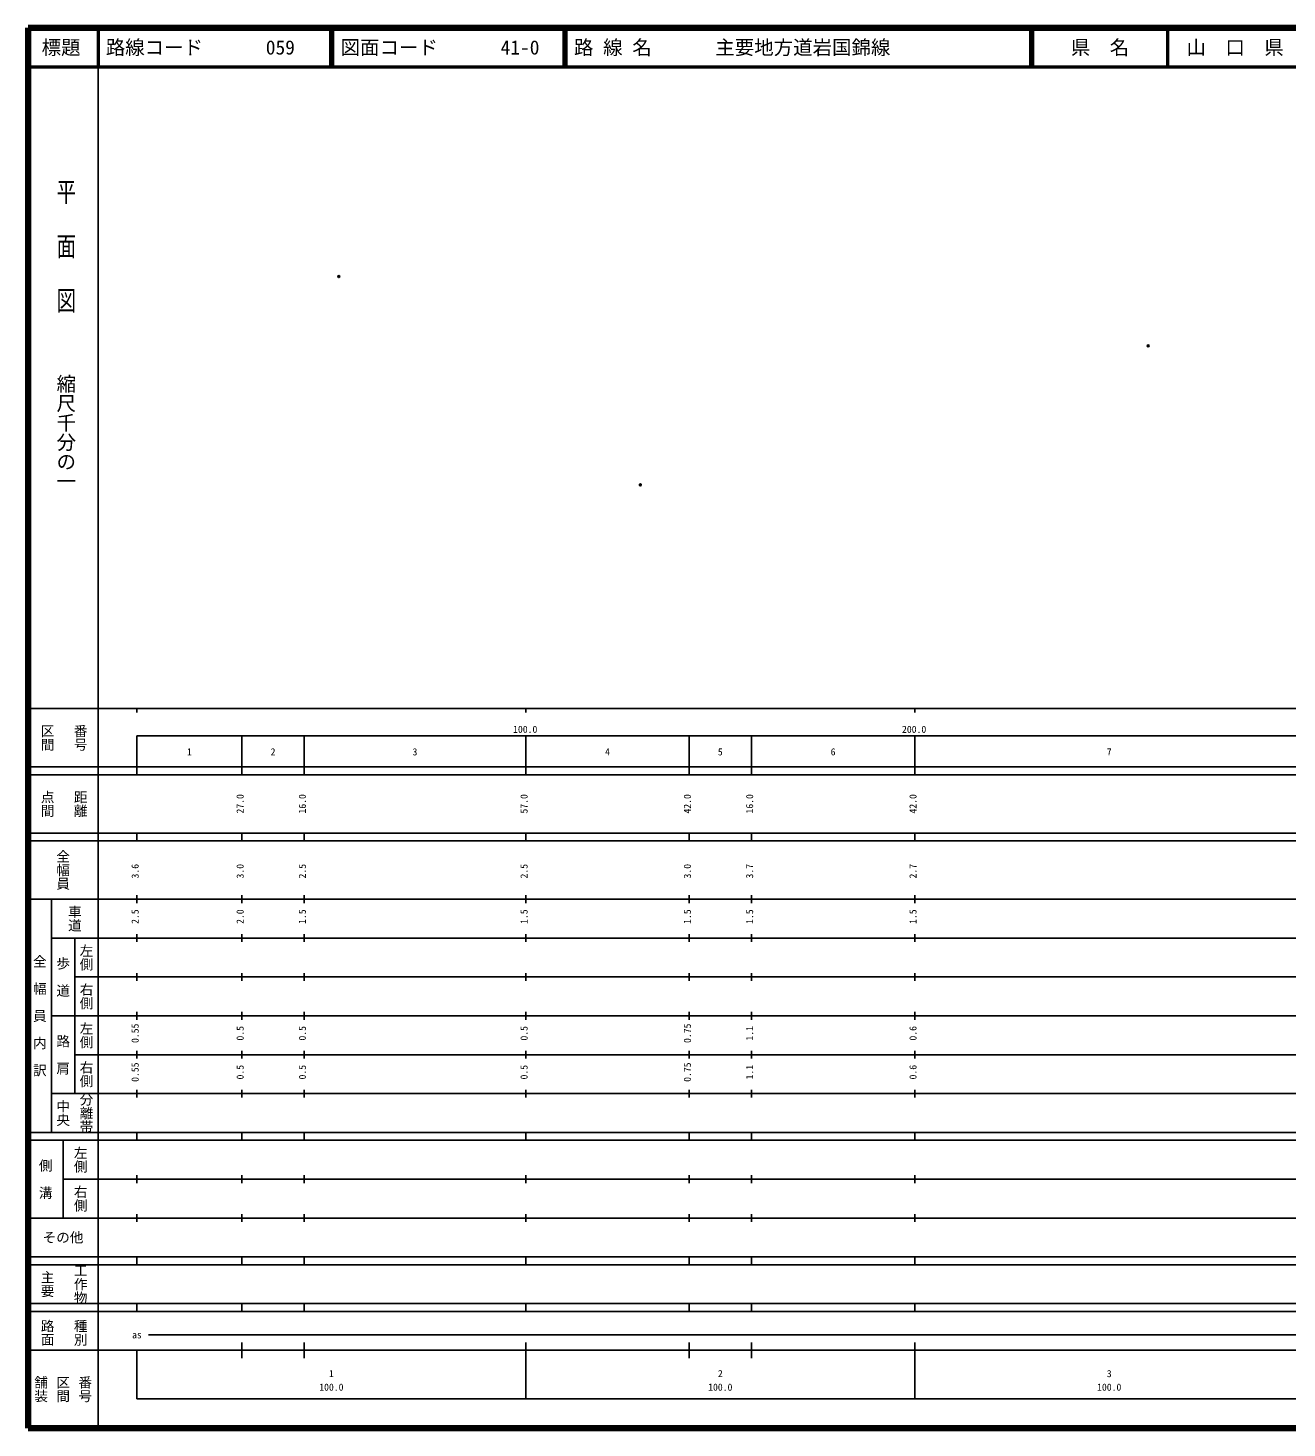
# Model space of a CAD drawing. Units: millimetres on the paper. Extents: x 40 to 680, y 20 to 380.
# Drawn here: x 40 to 363.7, y 20 to 380 of the extents above; entities that cross this region are included whole.
import ezdxf
from ezdxf.enums import TextEntityAlignment as Align

# ---------------------------------------------------------------- set-up
doc = ezdxf.new("R2010")
doc.units = ezdxf.units.MM
doc.header["$PDMODE"] = 32
doc.header["$PDSIZE"] = 0.5
doc.layers.add('M-OTRS', color=6, linetype='Continuous')
doc.layers.add('M-TTL-TXT', color=7, linetype='Continuous')
for name, color, linetype, lineweight in [('M-TTL', 2, 'Continuous', 140), ('M-TTL-BAND', 7, 'Continuous', 25), ('M-TTL-LINE', 7, 'Continuous', 50)]:
    doc.layers.add(name, color=color, linetype=linetype, lineweight=lineweight)
doc.styles.add('@ＭＳ ゴシック', font='')
doc.styles.add('ＭＳ ゴシック', font='')
doc.styles.get('@ＭＳ ゴシック').set_extended_font_data('@MS Gothic')
doc.styles.get('ＭＳ ゴシック').set_extended_font_data('MS Gothic')

msp = doc.modelspace()

# ---------------------------------------------------------------- linework, layer by layer
at = {"layer": 'M-OTRS'}
for p in [(119.912, 316.084), (328.036, 298.252), (197.445, 262.512)]:
    msp.add_point(p, dxfattribs=at)
at = {"layer": 'M-TTL'}
for p, q in [((40, 380), (40, 20)), ((680, 380), (40, 380)), ((40, 20), (680, 20))]:
    msp.add_line(p, q, dxfattribs=at)
at = {"layer": 'M-TTL-BAND'}
for p, q in [((58, 370), (58, 20)), ((40, 205), (579, 205)), ((68, 205), (68, 204)), ((168, 205), (168, 204)), ((268, 205), (268, 204)), ((68, 198), (579, 198)), ((68, 198), (68, 188)), ((95, 188), (95, 198)), ((111, 188), (111, 198)), ((168, 188), (168, 198)), ((210, 188), (210, 198)), ((226, 188), (226, 198)), ((268, 188), (268, 198)), ((40, 190), (579, 190)), ((40, 188), (579, 188)), ((40, 173), (579, 173)), ((68, 171), (68, 173)), ((95, 171), (95, 173)), ((111, 171), (111, 173)), ((168, 171), (168, 173)), ((210, 171), (210, 173)), ((226, 171), (226, 173)), ((268, 171), (268, 173)), ((40, 171), (579, 171)), ((40, 156), (579, 156)), ((46, 96), (46, 156)), ((68, 155), (68, 157)), ((95, 155), (95, 157)), ((111, 155), (111, 157)), ((168, 155), (168, 157)), ((210, 155), (210, 157)), ((226, 155), (226, 157)), ((268, 155), (268, 157)), ((46, 146), (579, 146)), ((52, 146), (52, 106)), ((68, 145), (68, 147)), ((95, 145), (95, 147)), ((111, 145), (111, 147)), ((168, 145), (168, 147)), ((210, 145), (210, 147)), ((226, 145), (226, 147)), ((268, 145), (268, 147)), ((68, 135), (68, 137)), ((95, 135), (95, 137)), ((111, 135), (111, 137)), ((168, 135), (168, 137)), ((210, 135), (210, 137)), ((226, 135), (226, 137)), ((268, 135), (268, 137)), ((52, 136), (579, 136)), ((46, 126), (579, 126)), ((68, 125), (68, 127)), ((95, 125), (95, 127)), ((111, 125), (111, 127)), ((168, 125), (168, 127)), ((210, 125), (210, 127)), ((226, 125), (226, 127)), ((268, 125), (268, 127)), ((52, 116), (579, 116)), ((68, 115), (68, 117)), ((95, 115), (95, 117)), ((111, 115), (111, 117)), ((168, 115), (168, 117)), ((210, 115), (210, 117)), ((226, 115), (226, 117)), ((268, 115), (268, 117)), ((46, 106), (579, 106)), ((68, 105), (68, 107)), ((95, 105), (95, 107)), ((111, 105), (111, 107)), ((168, 105), (168, 107)), ((210, 105), (210, 107)), ((226, 105), (226, 107)), ((268, 105), (268, 107)), ((40, 96), (579, 96)), ((40, 94), (579, 94)), ((49, 94), (49, 74)), ((68, 94), (68, 96)), ((95, 94), (95, 96)), ((111, 94), (111, 96)), ((168, 94), (168, 96)), ((210, 94), (210, 96)), ((226, 94), (226, 96)), ((268, 94), (268, 96)), ((49, 84), (579, 84)), ((68, 83), (68, 85)), ((95, 83), (95, 85)), ((111, 83), (111, 85)), ((168, 83), (168, 85)), ((210, 83), (210, 85)), ((226, 83), (226, 85)), ((268, 83), (268, 85)), ((40, 74), (579, 74)), ((68, 73), (68, 75)), ((95, 73), (95, 75)), ((111, 73), (111, 75)), ((168, 73), (168, 75)), ((210, 73), (210, 75)), ((226, 73), (226, 75)), ((268, 73), (268, 75)), ((40, 64), (579, 64)), ((40, 62), (579, 62)), ((68, 62), (68, 64)), ((95, 62), (95, 64)), ((111, 62), (111, 64)), ((168, 62), (168, 64)), ((210, 62), (210, 64)), ((226, 62), (226, 64)), ((268, 62), (268, 64)), ((40, 52), (579, 52)), ((68, 50), (68, 52)), ((95, 50), (95, 52)), ((111, 50), (111, 52)), ((168, 50), (168, 52)), ((210, 50), (210, 52)), ((226, 50), (226, 52)), ((268, 50), (268, 52)), ((40, 50), (579, 50)), ((71, 44), (565, 44)), ((40, 40), (579, 40)), ((68, 40), (68, 27.5)), ((95, 38), (95, 42)), ((111, 38), (111, 42)), ((168, 27.5), (168, 42)), ((210, 38), (210, 42)), ((226, 38), (226, 42)), ((268, 27.5), (268, 42)), ((68, 27.5), (579, 27.5))]:
    msp.add_line(p, q, dxfattribs=at)
at = {"layer": 'M-TTL-LINE'}
for p, q in [((58, 380), (58, 370)), ((117.75, 380), (117.75, 370)), ((118.25, 380), (118.25, 370)), ((177.75, 380), (177.75, 370)), ((178.25, 380), (178.25, 370)), ((297.75, 380), (297.75, 370)), ((298.25, 380), (298.25, 370)), ((333, 380), (333, 370)), ((40, 370), (680, 370))]:
    msp.add_line(p, q, dxfattribs=at)

# ---------------------------------------------------------------- texts
at = {"layer": 'M-TTL-BAND', "style": '@ＭＳ ゴシック', "width": 1.4}
msp.add_text('平  面  図', height=3.666, rotation=270, dxfattribs=at).set_placement((49.777, 306.475), align=Align.MIDDLE_RIGHT)
at = {"layer": 'M-TTL-BAND', "style": '@ＭＳ ゴシック'}
msp.add_text('縮尺千分の一', height=3.666, rotation=270, dxfattribs=at).set_placement((49.777, 261.03), align=Align.MIDDLE_RIGHT)
for s, p in [('区間', (45, 197.5)), ('番号', (53.5, 197.5)), ('点間', (45, 180.5)), ('距離', (53.5, 180.5)), ('全幅員', (49, 163.5)), ('車道', (52, 151)), ('左側', (55, 141)), ('全\u3000幅\u3000員\u3000内\u3000訳', (43, 126)), ('歩\u3000道', (49, 136)), ('右側', (55, 131)), ('左側', (55, 121)), ('路\u3000肩', (49, 116)), ('右側', (55, 111)), ('分離帯', (55, 101)), ('中央', (49, 101)), ('左側', (53.5, 89)), ('側\u3000溝', (44.5, 84)), ('右側', (53.5, 79)), ('工作物', (53.5, 57)), ('主要', (45, 57)), ('路面', (45, 44.5)), ('種別', (53.5, 44.5)), ('舗装', (43.333, 30)), ('区間', (49, 30)), ('番号', (54.667, 30))]:
    msp.add_text(s, height=2.566, rotation=270, dxfattribs=at).set_placement(p, align=Align.MIDDLE_CENTER)
at = {"layer": 'M-TTL-BAND', "style": 'ＭＳ ゴシック'}
for s, p in [('100.0', (167.844, 198.195)), ('200.0', (267.844, 198.195)), ('1', (81.5, 192.405)), ('2', (103, 192.405)), ('3', (139.5, 192.405)), ('4', (189, 192.405)), ('5', (218, 192.405)), ('6', (247, 192.405)), ('7', (318, 192.405)), ('as', (68, 42.5)), ('1', (118, 32.523)), ('2', (218, 32.523)), ('3', (318, 32.523)), ('100.0', (118, 29.033)), ('100.0', (218, 29.033)), ('100.0', (318, 29.033))]:
    msp.add_text(s, height=1.833, dxfattribs=at).set_placement(p, align=Align.BOTTOM_CENTER)
for s, p in [('27.0', (96, 180.5)), ('16.0', (112, 180.5)), ('57.0', (169, 180.5)), ('42.0', (211, 180.5)), ('16.0', (227, 180.5)), ('42.0', (269, 180.5)), ('3.6', (69, 163.174)), ('3.0', (96, 163.174)), ('2.5', (112, 163.174)), ('2.5', (169, 163.174)), ('3.0', (211, 163.174)), ('3.7', (227, 163.174)), ('2.7', (269, 163.174)), ('2.5', (69, 151.5)), ('2.0', (96, 151.5)), ('1.5', (112, 151.5)), ('1.5', (169, 151.5)), ('1.5', (211, 151.5)), ('1.5', (227, 151.5)), ('1.5', (269, 151.5)), ('0.55', (69, 121.5)), ('0.5', (96, 121.5)), ('0.5', (112, 121.5)), ('0.5', (169, 121.5)), ('0.75', (211, 121.5)), ('1.1', (227, 121.5)), ('0.6', (269, 121.5)), ('0.55', (69, 111.5)), ('0.5', (96, 111.5)), ('0.5', (112, 111.5)), ('0.5', (169, 111.5)), ('0.75', (211, 111.5)), ('1.1', (227, 111.5)), ('0.6', (269, 111.5))]:
    msp.add_text(s, height=1.833, rotation=90, dxfattribs=at).set_placement(p, align=Align.BOTTOM_CENTER)
msp.add_text('その他', height=2.566, dxfattribs=at).set_placement((49, 69), align=Align.MIDDLE_CENTER)
at = {"layer": 'M-TTL-TXT', "style": 'ＭＳ ゴシック'}
for s, p in [('標題', (48.5, 375)), ('県\u3000名', (315.625, 375)), ('山\u3000口\u3000県', (350.375, 375))]:
    msp.add_text(s, height=3.666, dxfattribs=at).set_placement(p, align=Align.MIDDLE_CENTER)
for s, p in [('路線コード', (60, 375)), ('059', (101.142, 375)), ('図面コード', (120.38, 375)), ('41-0', (161.521, 375)), ('路 線 名', (180.38, 375)), ('主要地方道岩国錦線', (216.734, 375))]:
    msp.add_text(s, height=3.666, dxfattribs=at).set_placement(p, align=Align.MIDDLE_LEFT)

doc.saveas('drawing.dxf')
